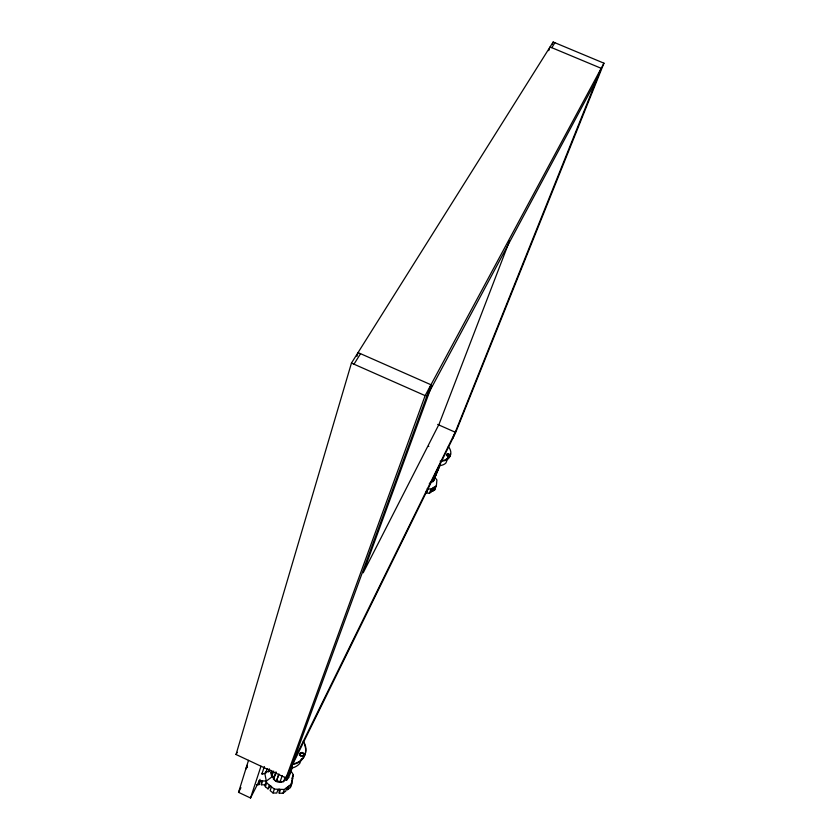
<?xml version="1.0" encoding="UTF-8"?>
<svg xmlns="http://www.w3.org/2000/svg" width="840" height="840" viewBox="0 0 840 840"><rect width="100%" height="100%" fill="white"/><g stroke="black" fill="none" stroke-linecap="round" stroke-linejoin="round"><path stroke-width="1.26" d="M431.12 489.668L432.705 491.148L434.7 489.899L436.37 485.772L436.905 479.966L434.679 477.194M434.7 489.899L434.91 487.704M286.188 788.109L287.595 789.705L290.388 787.563L290.735 785.474M290.388 787.563L291.806 783.751L293.318 774.732L290.776 770.69M285.243 777.053L283.521 781.82L279.941 782.208L280.077 781.651L276.538 780.707L276.402 781.274L273.452 779.153L276.003 771.824M267.183 768.579L265.555 773.388L261.965 773.766L262.111 773.21M236.04 754.509L351.456 363.069L553.172 42L603.96 63.189L455.606 432.663L286.01 777.945L236.04 754.509L237.227 752.283M356.916 356.349L358.04 352.58L430.983 384.762L291.007 767.771M260.033 779.331L250.53 798L238.539 792.341L248.504 760.357M245.837 769.22L247.054 765.324L247.475 767.602M250.53 798L260.988 766.206M261.965 773.766L264.369 766.542M256.389 784.581L258.877 784.675L260.064 781.116L262.553 781.211L261.356 784.76L265.083 784.885L266.396 781.043L273.01 776.076M265.555 773.388L265.24 772.884L268.328 771.256L269.147 768.852M268.328 771.256L268.653 771.76L269.472 769.356M270.764 785.873L268.012 788.875L265.356 786.712L266.668 782.87L264.873 773.693L266.269 771.477M273.725 771.12L271.541 776.192L270.953 772.842L271.782 770.438M271.541 776.192L273.189 771.404M268.012 788.875L269.241 785.348L271.373 787.08L270.133 790.608L273.021 792.96L276.748 793.075L278.008 789.558L280.487 789.642L279.216 793.159L282.944 793.286L285.747 791.123L287.038 787.615L288.897 786.188L287.595 789.705M273.452 779.153L276.066 772.895M276.538 780.707L278.702 774.617M276.402 781.274L278.985 773.955M273.021 792.96L274.375 789.138L266.668 782.87M279.941 782.208L282.261 775.562M548.709 50.652L549.601 48.195M552.269 44.468L553.172 42M286.01 777.945L425.135 395.63L603.96 63.189M283.195 781.316L286.262 779.667L290.178 768.947M286.262 779.667L286.587 780.182L291.375 767.067M290.262 771.404L291.564 767.823M289.464 774.302L291.659 768.317M431.655 385.949L363.195 572.796L439.058 424.211L509.481 241.08M286.587 780.182L288.677 777.536L292.614 766.794M282.944 793.286L284.34 789.474L291.806 783.751M299.366 755.15L300.237 752.787M291.889 778.565L293.318 774.732M291.764 780.759L292.635 778.407M290.955 784.172L292.268 780.644M301.487 758.783L299.733 763.476A15.939 14.374 18.7 0 1 290.231 768.359M302.852 756.703L303.723 754.351M432.705 491.148L434.238 487.337L432.915 488.177L431.382 491.978L429.377 493.238L426.52 492.975L428.032 489.153M430.248 482.412L432.485 481.509L436.265 471.996M432.485 481.509L439.404 465.213M436.086 474.159L433.713 480.102L440.349 464.793M437.031 471.786L439.404 465.843M434.574 478.17L439.31 466.284M429.377 493.238L431.036 489.111L436.37 485.772M452.697 438.575L601.199 68.313L550.053 46.956M447.825 458.776L449.442 454.766M293.181 761.817L455.249 432.222L437.661 424.431M238.539 792.341L240.944 787.7M426.437 397.215L596.82 79.223M353.987 364.182L360.549 353.693M551.807 47.691L554.915 42.724M268.653 771.76L270.07 770.007M432.768 481.856L434.185 480.239M274.375 789.138L284.34 789.474M258.909 780.78L266.396 781.043M427.203 488.744L431.036 489.111M270.953 772.842L271.562 773M288.068 777.378L288.677 777.536M351.456 363.069L425.135 395.63M272.066 775.908L273.977 778.88M264.904 784.413L265.356 786.712M426.3 491.211L426.52 492.975M279.153 789.106L279.216 793.159M261.334 780.727L261.356 784.76M258.877 781.651L258.877 784.675M263.487 773.64A6.206 5.67 14.9 0 1 261.912 773.903M439.288 465.623A12.547 8.915 21.5 0 0 445.914 462.987L447.941 457.979A12.6 8.915 21.4 0 1 445.882 459.449M448.361 446.596A13.367 9.45 21.4 0 1 441.525 460.519M450.555 454.125A13.356 9.45 21.4 0 1 440.149 461.192M428.62 446.24A1.512 1.071 20.9 0 1 428.81 446.523M446.607 455.616A1.512 1.071 22 0 1 447.321 454.356A1.512 1.071 22 0 1 449.211 455.123A1.512 1.071 22 0 1 448.833 456.53M447.741 456.53A1.512 1.071 22 0 1 447.374 456.372M430.101 483.189A4.914 3.56 21.5 0 1 429.272 483.767M430.92 481.541A4.914 3.56 21.5 0 1 430.668 482.433M303.261 741.111A17 15.278 18.7 0 1 293.118 763.823M304.521 744.513A16.989 15.278 18.7 0 1 291.795 764.589M299.985 754.782A1.922 1.732 21 0 1 302.788 753.385A1.922 1.732 21 0 1 302.873 756.42M300.972 756.347A1.922 1.732 21 0 1 300.258 755.675M281.348 782.029A6.206 5.681 18.5 0 1 273.031 776.822M447.058 455.238A1.512 1.071 22 0 0 449.579 455.49A1.512 1.071 22 0 0 448.077 453.663A1.512 1.071 22 0 0 447.058 455.238M300.5 755.045A1.922 1.732 20.9 0 0 303.786 755.181A1.922 1.732 20.9 0 0 302.064 752.472A1.922 1.732 20.9 0 0 300.5 755.045"/></g></svg>
